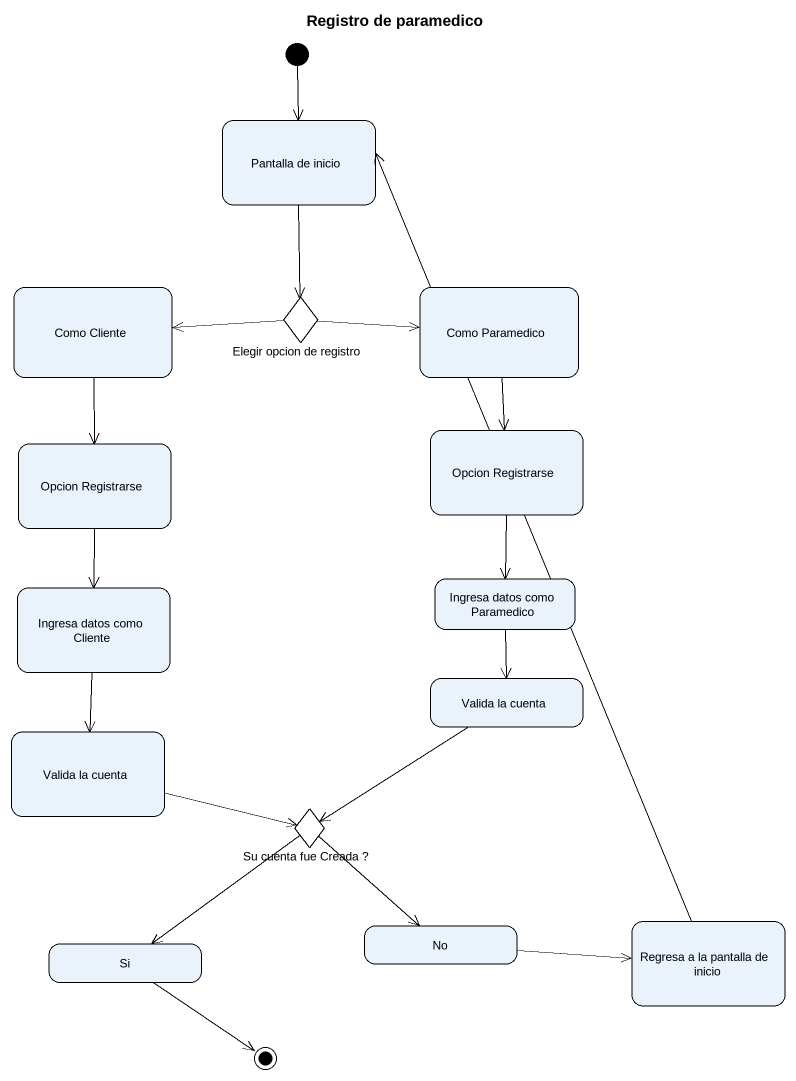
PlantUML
@startuml
title Registro de paramedico
hide empty description
state "Pantalla de inicio" as Pantalla_de_inicio
state "Como Cliente" as Como_Cliente
state "Como Paramedico" as Como_Paramedico
state "Elegir opcion de registro" as Elegir_opcion_de_registro <<choice>>
state "Opcion Registrarse" as Opcion_Registrarse
state "Opcion Registrarse" as Opcion_Registrarse_2
state "Ingresa datos como Cliente" as Ingresa_datos_como_Cliente
state "Ingresa datos como Paramedico" as Ingresa_datos_como
state "Valida la cuenta" as Valida_la_cuenta
state "Valida la cuenta" as Valida_la_cuenta_2
state "Su cuenta fue Creada ?" as Su_cuenta_fue_Creada <<choice>>
state Si
state No
state "Regresa a la pantalla de inicio" as Regresa_a_la_pantalla_de
[*] --> Pantalla_de_inicio
Pantalla_de_inicio --> Elegir_opcion_de_registro
Como_Cliente --> Opcion_Registrarse
Como_Paramedico --> Opcion_Registrarse_2
Elegir_opcion_de_registro -left-> Como_Cliente
Elegir_opcion_de_registro -right-> Como_Paramedico
Opcion_Registrarse --> Ingresa_datos_como_Cliente
Opcion_Registrarse_2 --> Ingresa_datos_como
Ingresa_datos_como_Cliente --> Valida_la_cuenta_2
Ingresa_datos_como --> Valida_la_cuenta
Valida_la_cuenta --> Su_cuenta_fue_Creada
Valida_la_cuenta_2 -right-> Su_cuenta_fue_Creada
Su_cuenta_fue_Creada --> Si
Su_cuenta_fue_Creada --> No
No -right-> Regresa_a_la_pantalla_de
Regresa_a_la_pantalla_de -up-> Pantalla_de_inicio
Si --> [*]
@enduml
